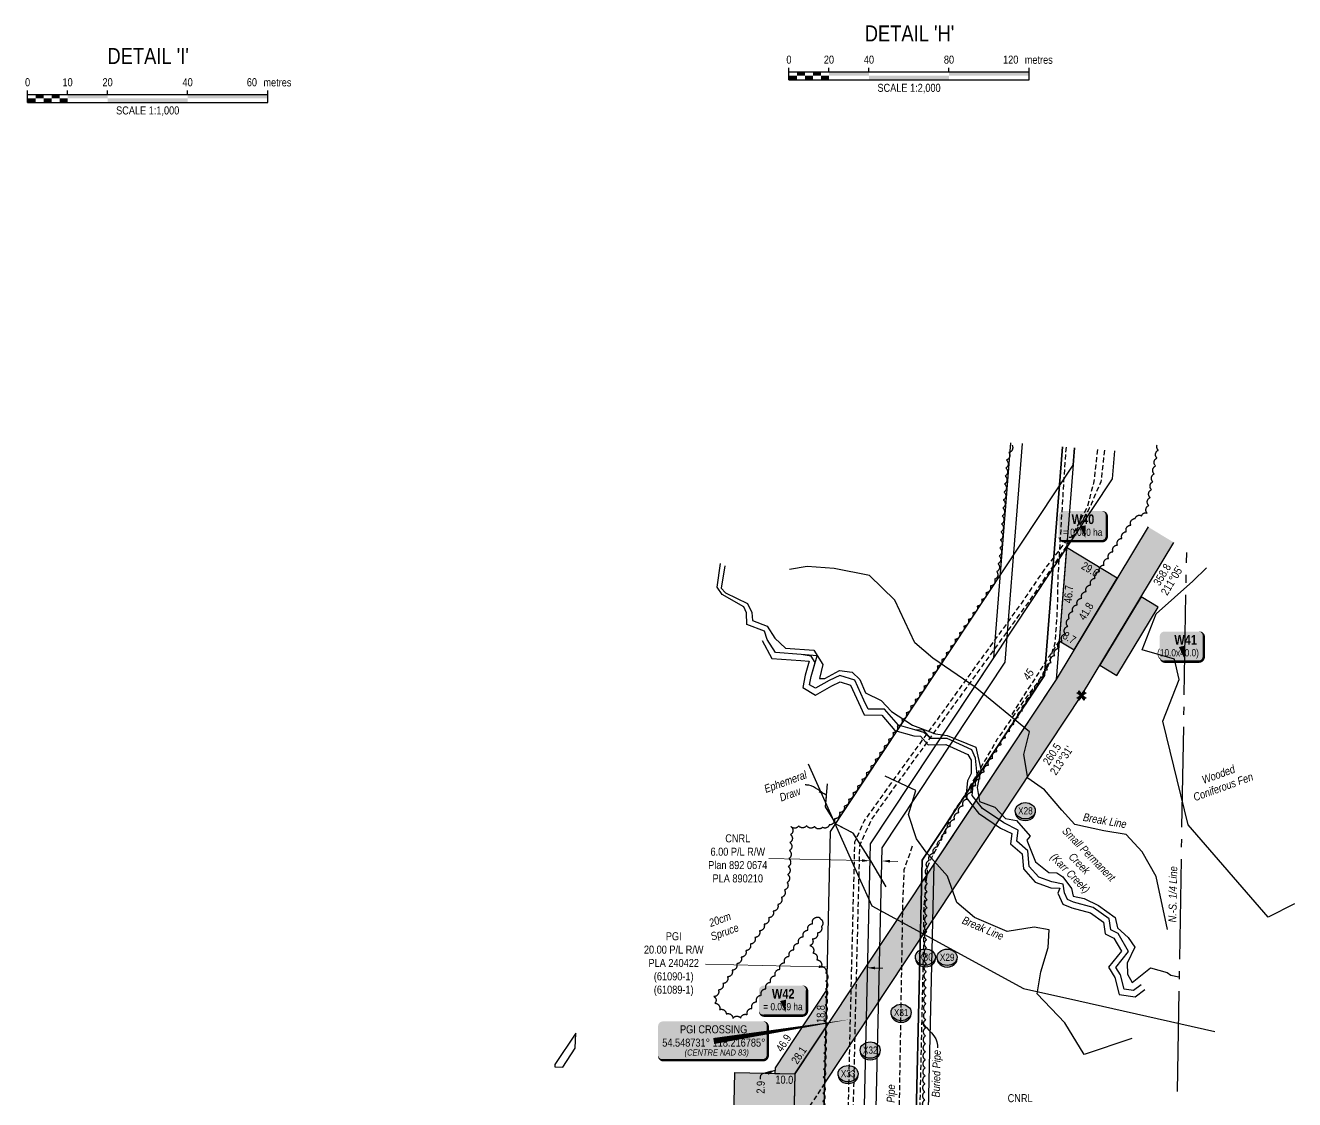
# Model space of a CAD drawing. Extents: x 406232 to 435383, y 6039561 to 6052989.
# Drawn here: x 428089 to 429674, y 6041082 to 6042423 of the extents above; entities that cross this region are included whole.
import ezdxf
from ezdxf.enums import TextEntityAlignment as Align

# ---------------------------------------------------------------- set-up
doc = ezdxf.new("R2010")
doc.units = 0
doc.header["$LTSCALE"] = 5
doc.header["$PDSIZE"] = 0.5
for name, pattern in [('0', [1, 1, 0]), ('foc-QUARTERLINE', [33, 25, -3, 2, -3]), ('foc-TIELINE', [1.875, 1.25, -0.625]), ('foc-TOPO-ephemeral', [6.25, 3.125, -0.625, 0.625, -0.625, 0.625, -0.625]), ('foc-TRAV', [1.875, 1.25, -0.625]), ('UG_PIPE', [1.875, 1.25, -0.625])]:
    doc.linetypes.add(name, pattern=pattern)
doc.layers.get('Defpoints').update_dxf_attribs({"color": 9})
for name, color, linetype in [('AS-PIPE-UG', 44, 'UG_PIPE'), ('AS-PIPE-UG-T', 44, 'Continuous'), ('DETAIL-T', 7, 'Continuous'), ('F-RW', 190, 'Continuous'), ('L-BD', 7, 'Continuous'), ('L-MON', 1, 'Continuous'), ('L-SECQ', 8, 'foc-QUARTERLINE'), ('P-CROSSINGS', 250, 'Continuous'), ('P-PROPOSED', 10, 'Continuous'), ('P-PROPOSED-H', 21, 'Continuous'), ('P-TEMP-BLOCKS', 250, 'Continuous'), ('P-TEMP-H', 41, 'Continuous'), ('P-TEMP_LOG DECK', 46, 'Continuous'), ('P-TEMP_WORKSPACE', 46, 'Continuous'), ('P-TRAV', 4, 'foc-TRAV'), ('T-BUSH', 110, '0'), ('T-BUSH-T', 110, 'Continuous'), ('T-CREEK', 160, 'Continuous'), ('T-DRAW', 143, 'foc-TOPO-ephemeral'), ('T-SLOPE', 48, 'Continuous'), ('T-TIE', 201, 'foc-TIELINE'), ('T-WATER-T', 170, 'Continuous'), ('WETLAND', 143, 'Continuous'), ('WETLAND-T', 146, 'Continuous')]:
    doc.layers.add(name, color=color, linetype=linetype)
doc.layers.add('F-RW-T', color=190, linetype='Continuous', lineweight=9)
doc.layers.add('T-TIE-T', color=201, linetype='Continuous', lineweight=18)
doc.styles.add('80', font='ARIALN.TTF', dxfattribs={"height": 10})
doc.styles.add('80CG', font='ARIALN.TTF', dxfattribs={"height": 10})
doc.styles.add('80L', font='ARIALN.TTF', dxfattribs={"height": 10})
doc.styles.add('80LS', font='ARIALNI.TTF', dxfattribs={"height": 10})
doc.styles.add('BOLD', font='ARIALNB.TTF')
doc.styles.add('Crossing', font='ARIALN.TTF', dxfattribs={"height": 10})
doc.styles.add('foc-LtypeFont', font='ARIALN.TTF', dxfattribs={"height": 7.35})
doc.linetypes.add('foc-TOPO-flowdirection-NOLINE', pattern='A,0,[">",foc-LtypeFont,S=0.3,R=0,X=0,Y=-0.945],-20,[">",foc-LtypeFont,S=0.3,R=0,X=0,Y=-0.945],0', length=20)
doc.dimstyles.new('Compass 5 000', dxfattribs={"dimscale": 5, "dimtxt": 9, "dimasz": 2, "dimexe": 0.2, "dimexo": 0.0625, "dimgap": 0.5, "dimtad": 0, "dimtih": 1, "dimtoh": 1, "dimzin": 0, "dimdsep": 46, "dimtxsty": '80CG', "dimcen": 0.1, "dimse1": 1, "dimse2": 1, "dimclrd": 256, "dimclrt": 256, "dimaunit": 1, "dimadec": 4, "dimazin": 0, "dimtfac": 0.06, "dimtofl": 0, "dimtmove": 0, "dimatfit": 1, "dimfxl": 0.2, "dimtolj": 1, "dimtzin": 0, "dimlwd": -1, "dimarcsym": 0})

# ---------------------------------------------------------------- blocks, each defined once
blk = doc.blocks.new('*U539')
h = blk.add_hatch(color=191)
edge = h.paths.add_edge_path()
edge.add_line((-24, -19.1), (24, -19.1))
edge.add_arc((24, -13.1), 6, 270, 360)
edge.add_line((30, -13.1), (30, 12.5))
edge.add_arc((24, 12.5), 6, 0, 90)
edge.add_line((24, 18.5), (-24, 18.5))
edge.add_arc((-24, 12.5), 6, 90, 180)
edge.add_line((-30, 12.5), (-30, -13.1))
edge.add_arc((-24, -13.1), 6, 180, 270)
at = {"color": 250, "flags": 128}
blk.add_lwpolyline([(-24, -19.1, 3, 3, 0), (24, -19.1, 3, 3, 0.414214), (30, -13.1, 3, 3, 0), (30, 12.5, 3, 0, 0.414214), (24, 18.5, 0, 0, 0), (-24, 18.5, 0, 0, 0.414214), (-30, 12.5, 0, 0, 0), (-30, -13.1, 0, 3, 0.414214)], format="xyseb", close=True, dxfattribs=at)
at = {"flags": 128}
blk.add_lwpolyline([(3.2, -14.8, 0, 7.5, 0), (0, 0, 0, 0, 0)], format="xyseb", dxfattribs=at)
at = {"color": 250}
for tag, p, height, style in [('TEMP_AREA_W1_001', (-9.2, 2.2), 12, 'BOLD'), ('ENTER_TEXT_001', (-30.7, -12.5), 9, '80')]:
    blk.add_attdef(tag, p, '', height=height, dxfattribs=dict(at, style=style))
blk = doc.blocks.new('*U325')
at = {"color": 0}
for p, q in [((-150, 0), (-150, 15)), ((-150, 10), (150.2, 10)), ((-150, 0), (150.2, 0)), ((-100, 10), (-100, 15)), ((-50, 10), (-50, 15)), ((50, 10), (50, 15)), ((150.2, 0), (150.2, 15))]:
    blk.add_line(p, q, dxfattribs=at)
for points in [[(-150, 5), (-140, 5), (-150, 0), (-140, 0)], [(-140, 10), (-130, 10), (-140, 5), (-130, 5)], [(-130, 5), (-120, 5), (-130, 0), (-120, 0)], [(-120, 10), (-110, 10), (-120, 5), (-110, 5)], [(-110, 5), (-100, 5), (-110, 0), (-100, 0)], [(-100, 10), (-50, 10), (-100, 5), (-50, 5)], [(-50, 5), (50, 5), (-50, 0), (50, 0)], [(50, 10), (150.2, 10), (50, 5), (150.2, 5)]]:
    blk.add_solid(points, dxfattribs=at)
at = {"color": 0, "style": '80'}
blk.add_text('metres', height=10, dxfattribs=at).set_placement((162.2, 20), align=Align.CENTER)
at = {"color": 0, "char_height": 10, "style": '80'}
for s, insert, attachment_point in [('0', (-150, 30.2), 2), ('10', (-100, 30.2), 2), ('20', (-50, 30.2), 2), ('40', (50, 30.2), 2), ('60', (136.7, 30.2), 3), ('SCALE 1:1,000', (0.1, -5), 2)]:
    blk.add_mtext(s, dxfattribs=dict(at, insert=insert, attachment_point=attachment_point))
blk = doc.blocks.new('*U379')
at = {"color": 0}
for p, q in [((-150, 0), (-150, 15)), ((-150, 10), (150.2, 10)), ((-150, 0), (150.2, 0)), ((-100, 10), (-100, 15)), ((-50, 10), (-50, 15)), ((50, 10), (50, 15)), ((150.2, 0), (150.2, 15))]:
    blk.add_line(p, q, dxfattribs=at)
for points in [[(-150, 5), (-140, 5), (-150, 0), (-140, 0)], [(-140, 10), (-130, 10), (-140, 5), (-130, 5)], [(-130, 5), (-120, 5), (-130, 0), (-120, 0)], [(-120, 10), (-110, 10), (-120, 5), (-110, 5)], [(-110, 5), (-100, 5), (-110, 0), (-100, 0)], [(-100, 10), (-50, 10), (-100, 5), (-50, 5)], [(-50, 5), (50, 5), (-50, 0), (50, 0)], [(50, 10), (150.2, 10), (50, 5), (150.2, 5)]]:
    blk.add_solid(points, dxfattribs=at)
at = {"color": 0, "style": '80'}
blk.add_text('metres', height=10, dxfattribs=at).set_placement((162.2, 20), align=Align.CENTER)
at = {"color": 0, "char_height": 10, "style": '80'}
for s, insert, attachment_point in [('0', (-150, 30.2), 2), ('20', (-100, 30.2), 2), ('40', (-50, 30.2), 2), ('80', (50, 30.2), 2), ('120', (136.7, 30.2), 3), ('SCALE 1:2,000', (0.1, -5), 2)]:
    blk.add_mtext(s, dxfattribs=dict(at, insert=insert, attachment_point=attachment_point))
blk = doc.blocks.new('*D645')
at = {"layer": 'Defpoints', "color": 0, "transparency": 16777216}
for p in [(429143.3, 6041380.3), (429142.8, 6041356.8), (429157.8, 6041356.5)]:
    blk.add_point(p, dxfattribs=at)
at = {"layer": 'F-RW-T', "transparency": 16777216}
for p, q in [((429133.3, 6041380.6), (429017, 6041383.2)), ((429168.3, 6041379.8), (429178.3, 6041379.5))]:
    blk.add_line(p, q, dxfattribs=at)
for points in [[(429133.4, 6041382.2), (429133.3, 6041378.9), (429143.3, 6041380.3)], [(429168.3, 6041381.4), (429168.3, 6041378.1), (429158.3, 6041380)]]:
    blk.add_solid(points, dxfattribs=at)
at = {"layer": 'F-RW-T', "transparency": 16777216, "insert": (428978.3, 6041383.2), "char_height": 10, "attachment_point": 5, "style": '80CG', "bg_fill": 3, "box_fill_scale": 1.1, "bg_fill_color": 256, "bg_fill_true_color": 13158600, "bg_fill_transparency": 0}
blk.add_mtext('\\A1;CNRL\\P6.00 P/L R/W\\PPlan 892 0674\\PPLA 890210', dxfattribs=at)
blk = doc.blocks.new('*D646')
at = {"layer": 'Defpoints', "color": 0, "transparency": 16777216}
for p in [(429215.1, 6041050.9), (429184.1, 6040344), (429199.1, 6040343.6)]:
    blk.add_point(p, dxfattribs=at)
at = {"layer": 'F-RW-T', "transparency": 16777216}
for p, q in [((429190.1, 6041051.4), (429180.1, 6041051.7)), ((429225.1, 6041050.6), (429292.2, 6041049.1))]:
    blk.add_line(p, q, dxfattribs=at)
for points in [[(429190.1, 6041053.1), (429190.1, 6041049.8), (429200.1, 6041051.2)], [(429225.1, 6041052.3), (429225.1, 6041049), (429215.1, 6041050.9)]]:
    blk.add_solid(points, dxfattribs=at)
at = {"layer": 'F-RW-T', "transparency": 16777216, "insert": (429331, 6041049.1), "char_height": 10, "attachment_point": 5, "style": '80CG'}
blk.add_mtext('\\A1;CNRL\\P6.00 P/L R/W\\PPlan 032 3049\\PPLA 982529\\P(29960-53)', dxfattribs=at)
blk = doc.blocks.new('TEMP')
h = blk.add_hatch(color=255)
h.dxf.hatch_style = 1
h.paths.add_polyline_path([(0, 0.25), (-0.67, 1.15), (-0.67, 0.67), (-1.15, 0.67), (-0.25, 0), (-1.15, -0.67), (-0.67, -0.67), (-0.67, -1.15), (0, -0.25), (0.67, -1.15), (0.67, -0.67), (1.15, -0.67), (0.25, 0), (1.15, 0.67), (0.67, 0.67), (0.67, 1.15)])
h.paths.add_polyline_path([(0.57, 0.85), (0.57, 0.57), (0.85, 0.57), (0.08, 0), (0.85, -0.57), (0.57, -0.57), (0.57, -0.85), (0, -0.08), (-0.57, -0.85), (-0.57, -0.57), (-0.85, -0.57), (-0.08, 0), (-0.85, 0.57), (-0.57, 0.57), (-0.57, 0.85), (0, 0.08)], flags=16)
h = blk.add_hatch(color=1)
h.dxf.hatch_style = 1
h.paths.add_polyline_path([(0, 0.08), (-0.57, 0.85), (-0.57, 0.57), (-0.85, 0.57), (-0.08, 0), (-0.85, -0.57), (-0.57, -0.57), (-0.57, -0.85), (0, -0.08), (0.57, -0.85), (0.57, -0.57), (0.85, -0.57), (0.08, 0), (0.85, 0.57), (0.57, 0.57), (0.57, 0.85)])
at = {"color": 1}
for p, q in [((-0.08, 0), (0.08, 0)), ((0, 0.08), (0, -0.08))]:
    blk.add_line(p, q, dxfattribs=at)
at = {"color": 255, "flags": 128}
blk.add_lwpolyline([(-0.25, 0), (-1.15, 0.67), (-0.67, 0.67), (-0.67, 1.15), (0, 0.25), (0.67, 1.15), (0.67, 0.67), (1.15, 0.67), (0.25, 0), (1.15, -0.67), (0.67, -0.67), (0.67, -1.15), (0, -0.25), (-0.67, -1.15), (-0.67, -0.67), (-1.15, -0.67)], close=True, dxfattribs=at)
at = {"color": 1, "flags": 128}
blk.add_lwpolyline([(-0.08, 0), (-0.85, 0.57), (-0.57, 0.57), (-0.57, 0.85), (0, 0.08), (0.57, 0.85), (0.57, 0.57), (0.85, 0.57), (0.08, 0), (0.85, -0.57), (0.57, -0.57), (0.57, -0.85), (0, -0.08), (-0.57, -0.85), (-0.57, -0.57), (-0.85, -0.57)], close=True, dxfattribs=at)
blk = doc.blocks.new('*D644')
at = {"layer": 'Defpoints', "color": 0, "transparency": 16777216}
for p in [(429089.6, 6041247.8), (429086.8, 6041124.1), (429136.7, 6041123)]:
    blk.add_point(p, dxfattribs=at)
at = {"layer": 'F-RW-T', "transparency": 16777216}
for p, q in [((429079.6, 6041248), (428937.8, 6041251.2)), ((429149.5, 6041246.4), (429159.5, 6041246.2))]:
    blk.add_line(p, q, dxfattribs=at)
for points in [[(429079.6, 6041249.7), (429079.5, 6041246.4), (429089.6, 6041247.8)], [(429149.6, 6041248.1), (429149.5, 6041244.8), (429139.5, 6041246.7)]]:
    blk.add_solid(points, dxfattribs=at)
at = {"layer": 'F-RW-T', "transparency": 16777216, "insert": (428898.3, 6041251.2), "char_height": 10, "attachment_point": 5, "style": '80CG'}
blk.add_mtext('\\A1;PGI\\P20.00 P/L R/W\\PPLA 240422\\P(61090-1)\\P(61089-1)', dxfattribs=at)
blk = doc.blocks.new('*U538')
h = blk.add_hatch(color=191)
edge = h.paths.add_edge_path()
edge.add_line((-21.5, -19.1), (21.5, -19.1))
edge.add_arc((21.5, -13.1), 6, 270, 360)
edge.add_line((27.5, -13.1), (27.5, 12.5))
edge.add_arc((21.5, 12.5), 6, 0, 90)
edge.add_line((21.5, 18.5), (-21.5, 18.5))
edge.add_arc((-21.5, 12.5), 6, 90, 180)
edge.add_line((-27.5, 12.5), (-27.5, -13.1))
edge.add_arc((-21.5, -13.1), 6, 180, 270)
at = {"color": 250, "flags": 128}
blk.add_lwpolyline([(-21.5, -19.1, 3, 3, 0), (21.5, -19.1, 3, 3, 0.414214), (27.5, -13.1, 3, 3, 0), (27.5, 12.5, 3, 0, 0.414214), (21.5, 18.5, 0, 0, 0), (-21.5, 18.5, 0, 0, 0.414214), (-27.5, 12.5, 0, 0, 0), (-27.5, -13.1, 0, 3, 0.414214)], format="xyseb", close=True, dxfattribs=at)
at = {"flags": 128}
blk.add_lwpolyline([(3.2, -14.8, 0, 7.5, 0), (0, 0, 0, 0, 0)], format="xyseb", dxfattribs=at)
at = {"color": 250}
for tag, p, height, style in [('TEMP_AREA_W1_001', (-9.2, 2.2), 12, 'BOLD'), ('ENTER_TEXT_001', (-30.7, -12.5), 9, '80')]:
    blk.add_attdef(tag, p, '', height=height, dxfattribs=dict(at, style=style))
blk = doc.blocks.new('xing2')
h = blk.add_hatch(color=50)
h.dxf.hatch_style = 1
edge = h.paths.add_edge_path()
edge.add_ellipse((0, 0), major_axis=(-12.5, 0), ratio=0.816297, start_angle=0, end_angle=360)
h = blk.add_hatch(color=250)
h.dxf.hatch_style = 1
edge = h.paths.add_edge_path()
edge.add_ellipse((0, -2), major_axis=(-12.5, 0), ratio=0.816297, start_angle=0, end_angle=180)
edge.add_line((12.5, -2), (12.5, 0))
edge.add_ellipse((0, 0), major_axis=(-12.5, 0), ratio=0.816297, start_angle=0, end_angle=180, ccw=False)
edge.add_line((-12.5, 0), (-12.5, -2))
at = {"color": 250}
blk.add_ellipse((0, 0), major_axis=(-12.5, 0), ratio=0.816297, dxfattribs=at)
blk.add_ellipse((0, -2), major_axis=(-12.5, 0), ratio=0.816297, start_param=0, end_param=3.141593, dxfattribs=at)
at = {"color": 250, "style": 'Crossing'}
blk.add_attdef('CROSSING', text='', height=9, dxfattribs=at).set_placement((0.1, 0), align=Align.MIDDLE_CENTER)
at = {"color": 250, "style": 'Crossing', "flags": 1}
for tag, p in [('OWNER', (0.1, -12.5)), ('DESCRIPTION', (0.1, -25.8)), ('LOCATION', (0.1, -39.3)), ('DWG_REF', (0.1, -52.8))]:
    blk.add_attdef(tag, text='', height=9, dxfattribs=at).set_placement(p, align=Align.MIDDLE_CENTER)
blk = doc.blocks.new('*U918')
h = blk.add_hatch(color=255)
edge = h.paths.add_edge_path()
edge.add_line((-63.5, -24), (61.5, -24))
edge.add_arc((61.5, -18), 6, 270, 360)
edge.add_line((67.5, -18), (67.5, 18.5))
edge.add_arc((61.5, 18.5), 6, 0, 90)
edge.add_line((61.5, 24.5), (-63.5, 24.5))
edge.add_arc((-63.5, 18.5), 6, 90, 180)
edge.add_line((-69.5, 18.5), (-69.5, -18))
edge.add_arc((-63.5, -18), 6, 180, 270)
at = {"color": 14, "flags": 128}
blk.add_lwpolyline([(-63.5, -24, 3, 3, 0), (61.5, -24, 3, 3, 0.414214), (67.5, -18, 3, 3, 0), (67.5, 18.5, 3, 0, 0.414214), (61.5, 24.5, 0, 0, 0), (-63.5, 24.5, 0, 0, 0.414214), (-69.5, 18.5, 0, 0, 0), (-69.5, -18, 0, 3, 0.414214)], format="xyseb", close=True, dxfattribs=at)
blk.add_lwpolyline([(170.9, 27.1, 0, 7.5, 0), (0, 0, 0, 0, 0)], format="xyseb", dxfattribs=at)
at = {"color": 14, "insert": (-36.8, -10.6), "char_height": 7.5, "attachment_point": 1, "style": '80L'}
blk.add_mtext_dynamic_manual_height_columns('\\pi0.40073;{\\fArial Narrow|b0|i1|c0|p34;(CENTRE NAD 83)}', width=73.075, gutter_width=45, heights=[0], dxfattribs=at)
at = {"color": 14, "style": '80'}
for p in [(-36, 9.6), (-64.1, -4.1)]:
    blk.add_attdef('ENTER_TEXT_001', p, '', height=10, dxfattribs=at)

msp = doc.modelspace()

# ---------------------------------------------------------------- hatches: boundary and pattern name
at = {"layer": 'P-PROPOSED-H'}
h = msp.add_hatch(color=256, dxfattribs=at)
h.dxf.hatch_style = 1
h.paths.add_polyline_path([(429522.874, 6041777.682), (429490.774, 6041797.036), (429375.908, 6041606.522), (429049.701, 6041114.201), (429041.27, 6040748.866), (429078.742, 6040747.992), (429086.924, 6041102.518), (429407.595, 6041586.485)])
at = {"layer": 'P-TEMP-H'}
h = msp.add_hatch(color=256, dxfattribs=at)
h.dxf.hatch_style = 1
h.paths.add_polyline_path([(429388.972, 6041771.204), (429452.21, 6041733.076), (429398.317, 6041643.689), (429379.745, 6041654.887)])
h = msp.add_hatch(color=256, dxfattribs=at)
h.dxf.hatch_style = 1
h.paths.add_polyline_path([(429451.817, 6041611.433), (429503.427, 6041697.032), (429482.027, 6041709.935), (429430.417, 6041624.336)])
h = msp.add_hatch(color=256, dxfattribs=at)
h.dxf.hatch_style = 1
h.paths.add_polyline_path([(429024.719, 6041114.778), (429049.701, 6041114.201), (429088.538, 6041172.814), (429089.621, 6041219.691), (429024.886, 6041121.99)])
h = msp.add_hatch(color=256, dxfattribs=at)
h.dxf.hatch_style = 1
h.paths.add_polyline_path([(429046.242, 6040964.31), (428971.296, 6040966.039), (428974.755, 6041115.931), (429049.701, 6041114.201)])

# ---------------------------------------------------------------- linework, layer by layer
at = {"layer": 'AS-PIPE-UG', "flags": 128}
for points in [[(429427.547, 6041893.592), (429422.792, 6041851.793), (429414.667, 6041821.865), (429403.275, 6041800.13), (429394.797, 6041783.77), (429391.824, 6041784.027), (429361.382, 6041744.278), (429333.367, 6041702.995), (429166.24, 6041472.338), (429136.21, 6041430.288), (429124.186, 6041403.649), (429118.442, 6041175.51), (429108.512, 6040747.297)], [(429436.286, 6041892.899), (429431.807, 6041853.522), (429420.724, 6041827.575), (429417.677, 6041820.692), (429404.926, 6041798.914), (429396.005, 6041783.431), (429370.397, 6041746.007), (429342.382, 6041704.725), (429175.254, 6041474.067), (429145.224, 6041432.017), (429130.347, 6041399.057), (429124.864, 6041181.29), (429114.798, 6040747.15)], [(429388.286, 6041896.707), (429386.737, 6041877.19), (429380.952, 6041782.44), (429378.06, 6041735.322), (429377.53, 6041703.762), (429376.702, 6041684.315), (429374.337, 6041652.05), (429365.912, 6041623.947), (429352.195, 6041602.115), (429335.487, 6041580.115), (429302.437, 6041532.072), (429287.772, 6041506.63), (429260.847, 6041460.505), (429248.425, 6041442.87), (429229.172, 6041400.702), (429220.68, 6041384.865), (429215.125, 6041372.525), (429210.537, 6041322), (429210.138, 6041273.296), (429202.083, 6040912.699)], [(429196.157, 6041398.327), (429185.84, 6041369.157), (429184.102, 6041326.562), (429176.862, 6040899.363)]]:
    msp.add_lwpolyline(points, dxfattribs=at)
at = {"layer": 'F-RW'}
for points in [[(429078.717, 6040747.992), (429094.18, 6041416.899), (429397.123, 6041873.964), (429398.861, 6041895.868)], [(429448.682, 6041891.915), (429445.922, 6041857.126), (429143.81, 6041401.317), (429128.681, 6040746.826)], [(429143.664, 6040746.476), (429158.837, 6041396.538), (429312.47, 6041628.405), (429334.094, 6041901.005)], [(429193.628, 6040745.31), (429208.464, 6041380.955), (429361.268, 6041611.572), (429383.915, 6041897.053)], [(429383.915, 6041897.053), (429361.268, 6041611.572), (429208.464, 6041380.955), (429193.628, 6040745.31)], [(429398.861, 6041895.868), (429375.908, 6041606.522), (429223.352, 6041376.28), (429208.617, 6040744.96)]]:
    msp.add_lwpolyline(points, dxfattribs=at)
at = {"layer": 'F-RW', "flags": 128}
for points in [[(429319.148, 6041902.191), (429297.851, 6041633.726), (429143.81, 6041401.317), (429128.681, 6040746.826)], [(429143.692, 6040746.476), (429158.837, 6041396.538), (429312.47, 6041628.405), (429334.094, 6041901.005)]]:
    msp.add_lwpolyline(points, dxfattribs=at)
at = {"layer": 'L-SECQ', "flags": 128}
msp.add_lwpolyline([(429527.416, 6041092.422), (429539.001, 6041765.157)], dxfattribs=at)
at = {"layer": 'P-PROPOSED', "flags": 128}
for points in [[(429490.774, 6041797.036), (429375.908, 6041606.522), (429049.701, 6041114.201), (429041.27, 6040748.866)], [(429078.742, 6040747.992), (429086.924, 6041102.518), (429407.595, 6041586.485), (429522.874, 6041777.682)]]:
    msp.add_lwpolyline(points, dxfattribs=at)
at = {"layer": 'P-TEMP_LOG DECK', "flags": 128}
msp.add_lwpolyline([(429046.242, 6040964.31), (428971.296, 6040966.039), (428974.755, 6041115.931), (429049.701, 6041114.201)], close=True, dxfattribs=at)
at = {"layer": 'P-TEMP_WORKSPACE', "flags": 128}
for points in [[(429379.745, 6041654.887), (429398.317, 6041643.689), (429452.21, 6041733.076), (429388.972, 6041771.204)], [(429451.817, 6041611.433), (429503.427, 6041697.032), (429482.027, 6041709.935), (429430.417, 6041624.336)], [(429049.701, 6041114.201), (429088.538, 6041172.814), (429089.621, 6041219.691), (429024.886, 6041121.99), (429024.719, 6041114.778)], [(428759.891, 6041122.748), (428775.425, 6041146.193), (428775.859, 6041164.944), (428749.965, 6041125.864), (428749.898, 6041122.979)]]:
    msp.add_lwpolyline(points, close=True, dxfattribs=at)
at = {"layer": 'P-TRAV', "flags": 128}
msp.add_lwpolyline([(429086.924, 6041102.518), (429048.078, 6041043.891)], dxfattribs=at)
at = {"layer": 'T-BUSH', "flags": 128}
for points in [[(429320.828, 6041899.086, -0.52056705), (429316.863, 6041889.911, -0.52056705), (429313.817, 6041880.509, -0.52056705), (429313.071, 6041870.542, -0.52056705), (429312.324, 6041860.574, -0.52056705), (429311.577, 6041850.607, -0.52056705), (429310.831, 6041840.639, -0.52056705), (429310.084, 6041830.672, -0.52056705), (429309.337, 6041820.704, -0.52056705), (429308.591, 6041810.737, -0.52056705), (429307.844, 6041800.769, -0.52056705), (429307.097, 6041790.802, -0.52056705), (429306.351, 6041780.834, -0.52056705), (429305.604, 6041770.867, -0.52056705), (429304.857, 6041760.899, -0.52056705), (429303.368, 6041751.021, -0.52056705), (429301.738, 6041741.159, -0.52056705), (429299.109, 6041731.681, -0.52056705), (429293.724, 6041723.259, -0.52056705), (429288.34, 6041714.838, -0.52056705), (429282.851, 6041706.485, -0.52056705), (429277.311, 6041698.166, -0.52056705), (429271.771, 6041689.846, -0.52056705), (429266.231, 6041681.527, -0.52056705), (429260.69, 6041673.207, -0.52056705), (429255.15, 6041664.887, -0.52056705), (429249.61, 6041656.568, -0.52056705), (429244.07, 6041648.248, -0.52056705), (429238.529, 6041639.929, -0.52056705), (429232.989, 6041631.609, -0.52056705), (429227.449, 6041623.29, -0.52056705), (429221.909, 6041614.97, -0.52056705), (429216.369, 6041606.651, -0.52056705), (429210.828, 6041598.331, -0.52056705), (429205.288, 6041590.012, -0.52056705), (429199.748, 6041581.692, -0.52056705), (429194.208, 6041573.372, -0.52056705), (429188.668, 6041565.053, -0.52056705), (429183.127, 6041556.733, -0.52056705), (429177.587, 6041548.414, -0.52056705), (429172.047, 6041540.094, -0.52056705), (429166.507, 6041531.775, -0.52056705), (429160.966, 6041523.455, -0.52056705), (429155.426, 6041515.136, -0.52056705), (429149.886, 6041506.816, -0.52056705), (429144.346, 6041498.497, -0.52056705), (429138.806, 6041490.177, -0.52056705), (429133.265, 6041481.857, -0.52056705), (429127.725, 6041473.538, -0.52056705), (429122.185, 6041465.218, -0.52056705), (429116.645, 6041456.899, -0.52056705), (429111.105, 6041448.579, -0.52056705), (429105.433, 6041440.359, -0.52056705), (429098.956, 6041432.745, -0.52056705), (429092.48, 6041425.132, -0.52056705), (429084.176, 6041422.076, -0.52056705), (429074.233, 6041423.103, -0.52056705), (429064.291, 6041424.13, -0.52056705), (429054.313, 6041423.946, -0.52056705), (429044.946, 6041422.867, -0.52056705), (429044.24, 6041412.897, -0.52056705), (429043.535, 6041402.926, -0.52056705), (429042.83, 6041392.956, -0.52056705), (429042.124, 6041382.985, -0.52056705), (429041.419, 6041373.015, -0.52056705), (429040.714, 6041363.044, -0.52056705), (429040.008, 6041353.074, -0.52056705), (429036.54, 6041343.75, -0.52056705), (429032.749, 6041334.501, -0.52056705), (429028.269, 6041325.627, -0.52056705), (429022.565, 6041317.419, -0.52056705), (429016.862, 6041309.21, -0.52056705), (429011.158, 6041301.002, -0.52056705), (429005.455, 6041292.793, -0.52056705), (428999.751, 6041284.585, -0.52056705), (428994.048, 6041276.377, -0.52056705), (428988.344, 6041268.168, -0.52056705), (428982.64, 6041259.96, -0.52056705), (428976.937, 6041251.751, -0.52056705), (428971.233, 6041243.543, -0.52056705), (428965.53, 6041235.334, -0.52056705), (428959.826, 6041227.126, -0.52056705), (428954.123, 6041218.918, -0.52056705), (428948.419, 6041210.709, -0.52056705), (428949.618, 6041202.418, -0.52056705), (428955.512, 6041194.468, -0.52056705), (428963.9, 6041189.032, -0.52056705), (428972.288, 6041183.596, -0.52056705), (428982.058, 6041183.868, -0.52056705), (428990.221, 6041187.948, -0.52056705), (428996.046, 6041196.07, -0.52056705), (429001.872, 6041204.192, -0.52056705), (429007.697, 6041212.315, -0.52056705), (429013.523, 6041220.437, -0.52056705), (429019.348, 6041228.559, -0.52056705), (429025.174, 6041236.682, -0.52056705), (429030.999, 6041244.804, -0.52056705), (429036.825, 6041252.927, -0.52056705), (429042.65, 6041261.049, -0.52056705), (429048.476, 6041269.171, -0.52056705), (429054.301, 6041277.294, -0.52056705), (429060.127, 6041285.416, -0.52056705), (429065.952, 6041293.538, -0.52056705), (429071.778, 6041301.661, -0.52056705), (429077.603, 6041309.783, -0.52056705), (429081.118, 6041307.973, -0.52056705), (429082.758, 6041298.114, -0.52056705), (429077.911, 6041290.1, -0.52056705), (429071.326, 6041282.58, -0.52056705), (429068.424, 6041274.448, -0.52056705), (429072.225, 6041265.203, -0.52056705), (429077.066, 6041256.522, -0.52056705), (429082.727, 6041248.285, -0.52056705), (429088.379, 6041240.044, -0.52056705), (429088.132, 6041230.052, -0.52056705), (429087.885, 6041220.059, -0.52056705), (429087.638, 6041210.067, -0.52056705), (429087.391, 6041200.074, -0.52056705), (429087.144, 6041190.082, -0.52056705), (429086.897, 6041180.09, -0.52056705), (429086.65, 6041170.097, -0.52056705), (429086.403, 6041160.105, -0.52056705), (429086.156, 6041150.113, -0.52056705), (429085.91, 6041140.12, -0.52056705), (429085.663, 6041130.128, -0.52056705), (429085.416, 6041120.135, -0.52056705), (429085.169, 6041110.143, -0.52056705), (429084.922, 6041100.151, -0.52056705), (429084.675, 6041090.158, -0.52056705), (429084.428, 6041080.166, -0.52056705), (429084.181, 6041070.173, -0.52056705), (429083.934, 6041060.181, -0.52056705), (429083.687, 6041050.189, -0.52056705), (429083.44, 6041040.196, -0.52056705), (429083.193, 6041030.204, -0.52056705), (429082.946, 6041020.212, -0.52056705), (429082.699, 6041010.219, -0.52056705), (429082.452, 6041000.227, -0.52056705), (429082.205, 6040990.234, -0.52056705), (429081.959, 6040980.242, -0.52056705), (429081.712, 6040970.25, -0.52056705), (429081.465, 6040960.257, -0.52056705), (429081.218, 6040950.265, -0.52056705), (429080.971, 6040940.272, -0.52056705), (429080.724, 6040930.28, -0.52056705), (429080.477, 6040920.288, -0.52056705), (429080.23, 6040910.295, -0.52056705), (429079.983, 6040900.303, -0.52056705), (429079.736, 6040890.311, -0.52056705), (429079.489, 6040880.318, -0.52056705), (429079.242, 6040870.326, -0.52056705), (429078.995, 6040860.333, -0.52056705), (429078.748, 6040850.341, -0.52056705), (429078.501, 6040840.349, -0.52056705), (429078.254, 6040830.356, -0.52056705), (429078.008, 6040820.364, -0.52056705), (429077.761, 6040810.371, -0.52056705), (429077.514, 6040800.379, -0.52056705), (429077.267, 6040790.387, -0.52056705), (429077.02, 6040780.394, -0.52056705), (429076.773, 6040770.402, -0.52056705), (429078.108, 6040760.663, -0.52056705), (429082.074, 6040749.521, -0.52056705)], [(429206.438, 6040743.405, -0.42038055), (429207.964, 6040751.989, -0.52056705), (429208.082, 6040761.984, -0.52056705), (429208.2, 6040771.978, -0.52056705), (429208.319, 6040781.973, -0.52056705), (429208.437, 6040791.968, -0.52056705), (429208.555, 6040801.963, -0.52056705), (429208.674, 6040811.957, -0.52056705), (429208.792, 6040821.952, -0.52056705), (429208.91, 6040831.947, -0.52056705), (429209.029, 6040841.942, -0.52056705), (429209.147, 6040851.936, -0.52056705), (429209.266, 6040861.931, -0.52056705), (429209.384, 6040871.926, -0.52056705), (429209.502, 6040881.921, -0.52056705), (429209.621, 6040891.915, -0.52056705), (429209.739, 6040901.91, -0.52056705), (429209.857, 6040911.905, -0.52056705), (429209.976, 6040921.899, -0.52056705), (429210.094, 6040931.894, -0.52056705), (429210.212, 6040941.889, -0.52056705), (429210.331, 6040951.884, -0.52056705), (429210.449, 6040961.878, -0.52056705), (429210.567, 6040971.873, -0.52056705), (429210.686, 6040981.868, -0.52056705), (429210.804, 6040991.863, -0.52056705), (429210.922, 6041001.857, -0.52056705), (429211.041, 6041011.852, -0.52056705), (429211.159, 6041021.847, -0.52056705), (429211.277, 6041031.842, -0.52056705), (429211.396, 6041041.836, -0.52056705), (429211.514, 6041051.831, -0.52056705), (429211.632, 6041061.826, -0.52056705), (429211.751, 6041071.821, -0.52056705), (429211.869, 6041081.815, -0.52056705), (429211.987, 6041091.81, -0.52056705), (429212.106, 6041101.805, -0.52056705), (429212.224, 6041111.799, -0.52056705), (429212.342, 6041121.794, -0.52056705), (429212.461, 6041131.789, -0.52056705), (429212.579, 6041141.784, -0.52056705), (429212.697, 6041151.778, -0.52056705), (429212.816, 6041161.773, -0.52056705), (429212.934, 6041171.768, -0.52056705), (429213.052, 6041181.763, -0.52056705), (429213.171, 6041191.757, -0.52056705), (429213.289, 6041201.752, -0.52056705), (429213.408, 6041211.747, -0.52056705), (429213.526, 6041221.742, -0.52056705), (429213.644, 6041231.736, -0.52056705), (429213.763, 6041241.731, -0.52056705), (429213.881, 6041251.726, -0.52056705), (429213.999, 6041261.721, -0.52056705), (429214.118, 6041271.715, -0.52056705), (429214.236, 6041281.71, -0.52056705), (429214.354, 6041291.705, -0.52056705), (429214.473, 6041301.699, -0.52056705), (429214.591, 6041311.694, -0.52056705), (429214.709, 6041321.689, -0.52056705), (429214.828, 6041331.684, -0.52056705), (429214.946, 6041341.678, -0.52056705), (429215.064, 6041351.673, -0.52056705), (429215.183, 6041361.668, -0.52056705), (429215.301, 6041371.663, -0.52056705), (429217.452, 6041381.063, -0.52056705), (429222.74, 6041389.545, -0.52056705), (429228.028, 6041398.026, -0.52056705), (429233.317, 6041406.508, -0.52056705), (429238.605, 6041414.99, -0.52056705), (429243.893, 6041423.472, -0.52056705), (429249.181, 6041431.954, -0.52056705), (429254.469, 6041440.436, -0.52056705), (429259.758, 6041448.918, -0.52056705), (429265.046, 6041457.4, -0.52056705), (429270.334, 6041465.882, -0.52056705), (429275.622, 6041474.364, -0.52056705), (429280.911, 6041482.846, -0.52056705), (429286.199, 6041491.328, -0.52056705), (429291.487, 6041499.81, -0.52056705), (429296.775, 6041508.292, -0.52056705), (429302.063, 6041516.774, -0.52056705), (429307.352, 6041525.256, -0.52056705), (429312.64, 6041533.738, -0.52056705), (429317.928, 6041542.22, -0.52056705), (429323.216, 6041550.702, -0.52056705), (429328.505, 6041559.184, -0.52056705), (429333.793, 6041567.666, -0.52056705), (429339.081, 6041576.147, -0.52056705), (429344.369, 6041584.629, -0.52056705), (429349.657, 6041593.111, -0.52056705), (429354.946, 6041601.593, -0.52056705), (429360.234, 6041610.075, -0.52056705), (429364.955, 6041618.881, -0.52056705), (429369.568, 6041627.748, -0.52056705), (429374.181, 6041636.615, -0.52056705), (429378.795, 6041645.482, -0.52056705), (429383.408, 6041654.349, -0.52056705), (429387.181, 6041663.577, -0.52056705), (429390.429, 6041673.03, -0.52056705), (429392.291, 6041682.762, -0.52056705), (429396.807, 6041691.421, -0.52056705), (429402.375, 6041699.722, -0.52056705), (429407.943, 6041708.023, -0.52056705), (429413.511, 6041716.324, -0.52056705), (429419.079, 6041724.625, -0.52056705), (429424.647, 6041732.926, -0.52056705), (429430.215, 6041741.227, -0.52056705), (429435.783, 6041749.528, -0.52056705), (429441.351, 6041757.829, -0.52056705), (429446.918, 6041766.13, -0.52056705), (429452.486, 6041774.432, -0.52056705), (429458.054, 6041782.733, -0.52056705), (429463.622, 6041791.034, -0.52056705), (429469.19, 6041799.335, -0.52056705), (429474.758, 6041807.636, -0.52056705), (429482.88, 6041810.8, -0.52056705), (429489.839, 6041814.036, -0.52056705), (429491.551, 6041823.884, -0.52056705), (429493.263, 6041833.731, -0.52056705), (429494.975, 6041843.579, -0.52056705), (429496.687, 6041853.427, -0.52056705), (429498.4, 6041863.274, -0.52056705), (429500.112, 6041873.122, -0.52056705), (429501.824, 6041882.97, -0.52056705), (429503.536, 6041892.817, -0.28311992), (429502.04, 6041899.037)]]:
    msp.add_lwpolyline(points, format="xyb", dxfattribs=at)
at = {"layer": 'T-CREEK', "linetype": 'foc-TOPO-flowdirection-NOLINE', "flags": 128}
msp.add_lwpolyline([(429482.325, 6041225.455), (429472.676, 6041218.22), (429460.783, 6041219.871), (429456.371, 6041237.779), (429450.472, 6041246.904), (429466.5, 6041266.878), (429453.557, 6041289.351), (429444.061, 6041294.081), (429441.996, 6041307.823), (429422.195, 6041321.959), (429397.826, 6041328.812), (429390.042, 6041331.846), (429386.198, 6041340.255), (429384.815, 6041350.917), (429370.635, 6041354.135), (429354.134, 6041359.898), (429342.447, 6041373.303), (429340.759, 6041392.743), (429326.962, 6041404.613), (429328.443, 6041418.659), (429310.426, 6041427.444), (429284.145, 6041445.385), (429270.976, 6041461.785), (429272.721, 6041478.206), (429277.213, 6041487.622), (429275.441, 6041508.295), (429270.728, 6041518.895), (429239.83, 6041532.926), (429219.494, 6041532.744), (429210.128, 6041543.422), (429199.479, 6041543.672), (429178.868, 6041549.582), (429161.646, 6041569.386), (429141.079, 6041569.721), (429135.914, 6041580.849), (429124.576, 6041605.637), (429105.755, 6041611.622), (429092.285, 6041605.128), (429075.356, 6041595.579), (429067.804, 6041600.099), (429069.871, 6041610.396), (429077.412, 6041636.112), (429057.683, 6041637.851), (429025.474, 6041640.1), (429014.828, 6041656.435), (429011.586, 6041666.761), (428989.831, 6041675.362), (428989.208, 6041689.701), (428985.813, 6041697.358), (428958.733, 6041712.535), (428952.729, 6041721.936), (428956.807, 6041751.272)], dxfattribs=at)
at = {"layer": 'T-CREEK', "flags": 128}
msp.add_lwpolyline([(429482.325, 6041225.455), (429472.676, 6041218.22), (429460.783, 6041219.871), (429456.371, 6041237.779), (429450.472, 6041246.904), (429466.5, 6041266.878), (429453.557, 6041289.351), (429444.061, 6041294.081), (429441.996, 6041307.823), (429422.195, 6041321.959), (429397.826, 6041328.812), (429390.042, 6041331.846), (429386.198, 6041340.255), (429384.815, 6041350.917), (429370.635, 6041354.135), (429354.134, 6041359.898), (429342.447, 6041373.303), (429340.759, 6041392.743), (429326.962, 6041404.613), (429328.443, 6041418.659), (429310.426, 6041427.444), (429284.145, 6041445.385), (429270.976, 6041461.785), (429272.721, 6041478.206), (429277.213, 6041487.622), (429275.441, 6041508.295), (429270.728, 6041518.895), (429239.83, 6041532.926), (429219.494, 6041532.744), (429210.605, 6041540.554), (429199.479, 6041543.672), (429178.868, 6041549.582), (429161.646, 6041569.386), (429141.079, 6041569.721), (429135.914, 6041580.849), (429124.576, 6041605.637), (429105.755, 6041611.622), (429092.285, 6041605.128), (429075.356, 6041595.579), (429067.804, 6041600.099), (429069.871, 6041610.396), (429074.966, 6041627.772), (429069.801, 6041635.891), (429057.683, 6041637.851), (429025.474, 6041640.1), (429014.828, 6041656.435), (429011.586, 6041666.761), (428989.831, 6041675.362), (428989.208, 6041689.701), (428985.813, 6041697.358), (428958.733, 6041712.535), (428952.729, 6041721.936), (428956.807, 6041751.272)], dxfattribs=at)
at = {"layer": 'T-DRAW', "flags": 128}
msp.add_lwpolyline([(429163.79, 6041347.702), (429144.352, 6041380.067), (429122.315, 6041414.807), (429101.812, 6041425.43), (429087.79, 6041447.777), (429090.482, 6041476.187)], dxfattribs=at)
at = {"layer": 'T-DRAW', "linetype": 'foc-TOPO-flowdirection-NOLINE', "flags": 128}
msp.add_lwpolyline([(429163.79, 6041347.702), (429144.352, 6041380.067), (429122.315, 6041414.807), (429101.812, 6041425.43), (429087.79, 6041447.777), (429090.482, 6041476.187)], dxfattribs=at)
at = {"layer": 'T-SLOPE', "flags": 128}
for points in [[(428962.062, 6041748.532), (428957.73, 6041720.612), (428962.997, 6041714.9), (428990.26, 6041701.255), (428995.99, 6041690.265), (428996.65, 6041680.252), (429015.23, 6041673.085), (429024.657, 6041657.99), (429038.087, 6041645.505), (429073.307, 6041643.115), (429084.592, 6041625.43), (429080.587, 6041607.935), (429086.955, 6041607.705), (429105.175, 6041617.677), (429121.032, 6041615.91), (429130.695, 6041606.68), (429138.02, 6041589.902), (429157.23, 6041580.217), (429170.442, 6041566.785), (429196.74, 6041549.732), (429225.345, 6041538.775), (429239.702, 6041536.67), (429275.77, 6041522.3), (429281.985, 6041494.18), (429277.125, 6041471.647), (429280.16, 6041454.107), (429299.272, 6041447.367), (429312.902, 6041433.102), (429326.262, 6041430.7), (429343.397, 6041410.827), (429339.387, 6041406.132), (429350.202, 6041378.81), (429366.752, 6041365.455), (429376.872, 6041365.415), (429384.29, 6041360.372), (429395.277, 6041345.55), (429397.42, 6041336.057), (429410.937, 6041333.195), (429428.962, 6041324.45), (429449.682, 6041309.597), (429452.692, 6041296.607), (429465.765, 6041284.672), (429474.09, 6041272.28), (429464.61, 6041252.537), (429465.022, 6041238.902), (429470.837, 6041228.467), (429493.72, 6041246.485), (429514.615, 6041240.75), (429519.302, 6041237.585), (429529.017, 6041235.597)], [(429515.005, 6041294.317), (429500.73, 6041360.732), (429483.325, 6041391.357), (429463.377, 6041413.21), (429435.325, 6041417.84), (429399.332, 6041425.53), (429383.132, 6041443.295), (429361.252, 6041468.782), (429340.717, 6041483.427), (429335.615, 6041512.81), (429342.617, 6041541.307), (429274.627, 6041597.095), (429221.787, 6041633.355), (429199.617, 6041652.322), (429174.275, 6041705.597), (429142.822, 6041736.43), (429098.882, 6041745.27), (429064.85, 6041747.575), (429042.847, 6041743.735)], [(429008.927, 6041655.377), (429020.792, 6041632.912), (429057.092, 6041630.377), (429067.645, 6041629.447), (429062.585, 6041612.192), (429059.412, 6041596.385), (429075.245, 6041586.91), (429095.757, 6041598.48), (429106.325, 6041603.575), (429119.14, 6041599.5), (429129.105, 6041577.712), (429136.257, 6041562.302), (429158.182, 6041561.945), (429174.667, 6041542.987), (429198.34, 6041536.2), (429206.662, 6041536.005), (429216.125, 6041525.217), (429238.24, 6041525.415), (429265.58, 6041513), (429269.967, 6041506.022), (429269.74, 6041489.367), (429265.402, 6041480.275), (429263.195, 6041459.502), (429278.997, 6041439.822), (429306.65, 6041420.945), (429320.437, 6041414.222), (429319.095, 6041401.492), (429333.555, 6041389.052), (429335.19, 6041370.22), (429349.787, 6041353.475), (429369.217, 6041346.69), (429380.405, 6041346.237), (429378.1, 6041339.94), (429384.487, 6041325.965), (429395.445, 6041321.695), (429418.905, 6041315.097), (429435.055, 6041303.567), (429437.227, 6041289.11), (429448.19, 6041283.65), (429457.447, 6041267.575), (429441.24, 6041247.377), (429449.392, 6041234.765), (429454.72, 6041213.145), (429474.702, 6041210.37), (429486.822, 6041219.457)], [(429365.922, 6041272.21), (429367.42, 6041294.095), (429348.45, 6041297.355), (429314.59, 6041292.042), (429273.802, 6041309.425), (429251.922, 6041328.222), (429240.417, 6041361.212), (429213.515, 6041390.83), (429201.632, 6041407.685), (429191.557, 6041438.122), (429200.812, 6041468.187), (429162.237, 6041485.742)], [(429470.587, 6041158.245), (429411.007, 6041138.632), (429386.875, 6041178.07), (429352.417, 6041214.365), (429356.907, 6041241.48), (429365.922, 6041272.21), (429367.42, 6041294.095), (429348.45, 6041297.355), (429314.59, 6041292.042), (429273.802, 6041309.425), (429251.922, 6041328.222), (429240.417, 6041361.212), (429213.515, 6041390.83), (429201.632, 6041407.685), (429191.557, 6041438.122), (429200.812, 6041468.187), (429162.237, 6041485.742)]]:
    msp.add_lwpolyline(points, dxfattribs=at)
at = {"layer": 'T-TIE', "flags": 128}
msp.add_lwpolyline([(429379.745, 6041654.887), (429318.793, 6041560.391)], dxfattribs=at)
at = {"layer": 'WETLAND'}
for points in [[(429673.809, 6041326.676), (429640.792, 6041309.875), (429540.655, 6041425.34), (429509.213, 6041554.748), (429529.534, 6041606.45), (429523.907, 6041631.994), (429483.316, 6041643.668), (429500.681, 6041688.367), (429546.492, 6041729.299), (429563.856, 6041745.855)], [(429066.063, 6041501.338), (429129.57, 6041359.765), (429145.63, 6041323.962), (429173.927, 6041308.57), (429335.011, 6041220.948), (429404.321, 6041205.333), (429574.078, 6041167.089)]]:
    msp.add_lwpolyline(points, dxfattribs=at)

# ---------------------------------------------------------------- block references
ref = msp.add_blockref('*U918', (428948.272, 6041155.289))
ref.add_attrib('ENTER_TEXT_001', '54.548731%%D 118.216785%%D', (428883.988, 6041148.278), dxfattribs={"color": 14, "height": 10, "style": '80'})
ref.add_attrib('ENTER_TEXT_001', 'PGI CROSSING', (428906.167, 6041164.876), dxfattribs={"color": 14, "height": 10, "style": '80'})
at = {"layer": 'DETAIL-T', "xscale": 0.99954368, "yscale": 0.99954368, "zscale": 0.99954368}
for name, p in [('*U379', (429192.134, 6042355.228)), ('*U325', (428241.205, 6042326.994))]:
    msp.add_blockref(name, p, dxfattribs=at)
at = {"layer": 'L-MON', "xscale": 4.997718399999954, "yscale": 4.997718399999954, "zscale": 12.49429599999985}
msp.add_blockref('TEMP', (429407.595, 6041586.485), dxfattribs=at)
at = {"layer": 'P-CROSSINGS', "xscale": 0.99954368, "yscale": 0.99954368, "zscale": 0.99954368}
for p, values in [((429337.448, 6041442.636), {'CROSSING': 'X28'}), ((429212.606, 6041260.122), {'CROSSING': 'X30'}), ((429239.76, 6041259.787), {'CROSSING': 'X29'}), ((429182.346, 6041190.867), {'CROSSING': 'X31'}), ((429143.667, 6041143.918), {'CROSSING': 'X32'}), ((429116.098, 6041114.465), {'CROSSING': 'X33'})]:
    msp.add_blockref('xing2', p, dxfattribs=at).add_auto_attribs(values)
at = {"layer": 'P-TEMP-BLOCKS'}
ref = msp.add_blockref('*U539', (429409.161, 6041798.286), dxfattribs=at)
ref.add_attrib('TEMP_AREA_W1_001', 'W40', (429395.344, 6041800.632), dxfattribs={"layer": '0', "color": 250, "height": 12, "style": 'BOLD'})
ref.add_attrib('ENTER_TEXT_001', '= 0.080 ha', (429384.593, 6041785.932), dxfattribs={"layer": '0', "color": 250, "height": 9, "style": '80'})
msp.add_blockref('*U538', (429532.81, 6041647.956), dxfattribs=at).add_auto_attribs({'TEMP_AREA_W1_001': 'W41', 'ENTER_TEXT_001': '(10.0x40.0)'})
ref = msp.add_blockref('*U539', (429034.816, 6041206.018), dxfattribs=at)
ref.add_attrib('TEMP_AREA_W1_001', 'W42', (429021.007, 6041208.263), dxfattribs={"layer": '0', "color": 250, "height": 12, "style": 'BOLD'})
ref.add_attrib('ENTER_TEXT_001', '= 0.039 ha', (429010.247, 6041193.665), dxfattribs={"layer": '0', "color": 250, "height": 9, "style": '80'})

# ---------------------------------------------------------------- texts
at = {"layer": 'AS-PIPE-UG-T', "char_height": 9.99544, "attachment_point": 1, "rotation": 88.671658, "style": '80L'}
for insert in [(429220.592, 6041085.051), (429163.387, 6041042.086)]:
    msp.add_mtext_dynamic_manual_height_columns('{\\fArial Narrow|b0|i1|c0|p34;Buried Pipe}', width=59.00894, gutter_width=49.977, heights=[0], dxfattribs=dict(at, insert=insert))
at = {"layer": 'DETAIL-T', "color": 3, "char_height": 19.9909, "width": 223.75587, "attachment_point": 5, "style": '80CG'}
for s, insert in [("DETAIL 'H'", (429192.804, 6042413.15)), ("DETAIL 'I'", (428241.876, 6042384.916))]:
    msp.add_mtext(s, dxfattribs=dict(at, insert=insert))
at = {"layer": 'L-BD', "color": 5, "style": '80L'}
for s, rotation, p in [('358.8', 58.9131, (429508.345, 6041737.559)), ("211°05'", 58.9131, (429520.543, 6041730.204)), ('260.5', 56.4719, (429370.692, 6041513.432)), ("213°31'", 56.4719, (429382.566, 6041505.565))]:
    msp.add_text(s, height=9.9954, rotation=rotation, dxfattribs=at).set_placement(p, align=Align.MIDDLE)
at = {"layer": 'L-SECQ', "insert": (429516.094, 6041303.458), "char_height": 9.99544, "attachment_point": 1, "rotation": 89.013434, "style": '80L'}
msp.add_mtext_dynamic_manual_height_columns('{\\fArial Narrow|b0|i1|c0|p34;N.-S. 1/4 Line}', width=69.82938, gutter_width=49.977, heights=[0], dxfattribs=at)
at = {"layer": 'P-TEMP_WORKSPACE', "style": '80L'}
for s, rotation, p in [('29.6', 328.9131, (429418.477, 6041744.117)), ('46.7', 85.4643, (429391.39, 6041713.105)), ('41.8', 58.9131, (429413.24, 6041691.696)), ('8.7', 328.9131, (429392.517, 6041658.754)), ('18.8', 88.6758, (429081.874, 6041188.973)), ('46.9', 56.4719, (429035.47, 6041152.805)), ('28.1', 56.4719, (429054.664, 6041137.545)), ('10.0', 358.6779, (429036.442, 6041107.022)), ('2.9', 88.6779, (429006.9, 6041097.494))]:
    msp.add_text(s, height=9.9954, rotation=rotation, dxfattribs=at).set_placement(p, align=Align.MIDDLE)
at = {"layer": 'T-SLOPE', "char_height": 9.99544, "attachment_point": 1, "style": '80L'}
for insert, rotation in [((429410.437, 6041440.063), 350.207498), ((429261.182, 6041311.641), 336.917643)]:
    msp.add_mtext_dynamic_manual_height_columns('\\pi0.29884;{\\fArial Narrow|b0|i1|c0|p34;Break Line}', width=54.55668, gutter_width=49.977, heights=[0], dxfattribs=dict(at, insert=insert, rotation=rotation))
at = {"layer": 'T-TIE-T', "style": '80LS'}
msp.add_text('45', height=9.9954, rotation=57.1773, dxfattribs=at).set_placement((429341.289, 6041612.786), align=Align.MIDDLE)
at = {"layer": 'T-WATER-T', "insert": (429383.15, 6041430.411), "char_height": 9.99551, "attachment_point": 1, "rotation": 314.303444, "style": '80L'}
msp.add_mtext_dynamic_manual_height_columns('\\pi9.62078;{\\fArial Narrow|b0|i1|c0|p34;Small Permanent \\P\\pi38.2948;Creek\\P\\pi22.67767;(Karr Creek)}', width=106.69887, gutter_width=49.978, heights=[0], dxfattribs=at)
at = {"layer": 'WETLAND-T', "insert": (429534.492, 6041477.425), "char_height": 9.99544, "attachment_point": 1, "rotation": 20, "style": '80L'}
msp.add_mtext_dynamic_manual_height_columns('\\pi23.82845;{\\fArial Narrow|b0|i1|c0|p34;Wooded \\P\\pi6.23075;Coniferous Fen}', width=89.43182, gutter_width=49.977, heights=[0], dxfattribs=at)

# ---------------------------------------------------------------- dimensions: what is measured, and where the dimension line sits
at = {"layer": 'F-RW-T'}
dim = msp.add_linear_dim(base=(429215.093, 6041050.859), p1=(429184.074, 6040343.972), p2=(429199.059, 6040343.632), angle=358.701252, text='CNRL\\P6.00 P/L R/W\\PPlan 032 3049\\PPLA 982529\\P(29960-53)', dimstyle='Compass 5 000', dxfattribs=at)
dim.commit()
dim.dimension.update_dxf_attribs({"geometry": '*D646', "text_midpoint": (429330.995, 6041049.109), "dimtype": 161})

# ---------------------------------------------------------------- leaders
at = {"layer": 'AS-PIPE-UG-T', "path_type": 1}
msp.add_leader([(429208.041, 6041179.413), (429227.759, 6041150.003), (429227.642, 6041146.606)], dimstyle='Compass 5 000', override={"dimgap": 0.5, "dimtad": 0}, dxfattribs=at)
at = {"layer": 'P-TEMP_WORKSPACE', "path_type": 1}
msp.add_leader([(429024.808, 6041118.638), (429006.108, 6041110.157), (429006.243, 6041107.731)], dimstyle='Compass 5 000', override={"dimgap": 0.5, "dimtad": 0}, dxfattribs=at)

# ---------------------------------------------------------------- next in the draw order: dimensions: what is measured, and where the dimension line sits
at = {"layer": 'F-RW-T'}
dim = msp.add_linear_dim(base=(429143.318, 6041380.326), p1=(429157.778, 6041356.5), p2=(429142.786, 6041356.84), angle=178.701268, text='CNRL\\P6.00 P/L R/W\\PPlan 892 0674\\PPLA 890210', dimstyle='Compass 5 000', override={"dimtfill": 1}, dxfattribs=at)
dim.commit()
dim.dimension.update_dxf_attribs({"geometry": '*D645', "text_midpoint": (428978.305, 6041383.189), "dimtype": 161})

# ---------------------------------------------------------------- next in the draw order: texts
at = {"layer": 'T-BUSH-T', "insert": (428921.805, 6041299.859), "char_height": 9.99082, "attachment_point": 1, "rotation": 20, "style": '80L'}
msp.add_mtext_dynamic_manual_height_columns('\\pi20.62026;{\\fArial Narrow|b0|i1|c0|p34;20cm \\P\\pi16.59939;Spruce}', width=68.36429, gutter_width=49.978, heights=[0], dxfattribs=at)
at = {"layer": 'T-WATER-T', "insert": (429010.414, 6041474.386), "char_height": 9.99544, "attachment_point": 1, "rotation": 20, "style": '80L'}
msp.add_mtext_dynamic_manual_height_columns('\\pi-0.33184;{\\fArial Narrow|b0|i1|c0|p34;Ephemeral \\P\\pi13.92836;Draw}', width=54.63849, gutter_width=49.977, heights=[0], dxfattribs=at)

# ---------------------------------------------------------------- next in the draw order: dimensions: what is measured, and where the dimension line sits
at = {"layer": 'F-RW-T'}
dim = msp.add_linear_dim(base=(429089.561, 6041247.8), p1=(429136.742, 6041123.003), p2=(429086.758, 6041124.137), angle=178.701313, text='PGI\\P20.00 P/L R/W\\PPLA 240422\\P(61090-1)\\P(61089-1)', dimstyle='Compass 5 000', dxfattribs=at)
dim.commit()
dim.dimension.update_dxf_attribs({"geometry": '*D644', "text_midpoint": (428898.289, 6041251.239), "dimtype": 161})

# ---------------------------------------------------------------- next in the draw order: leaders
at = {"layer": 'T-WATER-T', "path_type": 1}
msp.add_leader([(429088.832, 6041462.264), (429066.99, 6041474.528), (429062.441, 6041475.155)], dimstyle='Compass 5 000', override={"dimgap": 0.5, "dimtad": 0}, dxfattribs=at)

doc.saveas('drawing.dxf')
